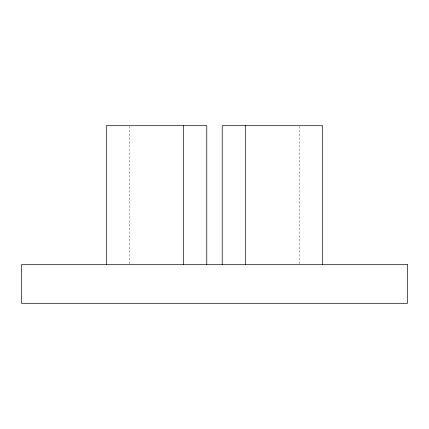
<?xml version="1.0" encoding="UTF-8"?>
<svg xmlns="http://www.w3.org/2000/svg" width="429" height="429" viewBox="0 0 429 429"><rect width="100%" height="100%" fill="white"/><g stroke="black" fill="none" stroke-linecap="round" stroke-linejoin="round"><path stroke-width="0.32" stroke-dasharray="2.15 1.61" d="M299.442 126.367L299.442 264.023M129.558 126.367L129.558 264.023"/><path stroke-width="0.64" d="M322.608 264.693L322.608 125.697L222.222 125.697L222.222 264.693M245.388 125.697L245.388 264.693M206.778 264.693L206.778 125.697L106.392 125.697L106.392 264.693M183.612 125.697L183.612 264.693M407.55 264.693L21.45 264.693L21.45 303.303L407.55 303.303L407.55 264.693"/></g></svg>
